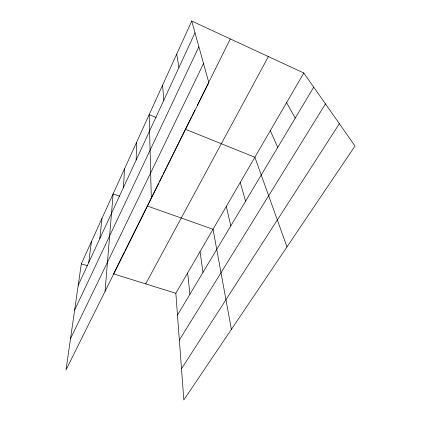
<?xml version="1.0" encoding="UTF-8"?>
<svg xmlns="http://www.w3.org/2000/svg" width="421" height="421" viewBox="0 0 421 421"><rect width="100%" height="100%" fill="white"/><g stroke="black" fill="none" stroke-linecap="round" stroke-linejoin="round"><path stroke-width="0.63" d="M136.172 159.985L136.504 142.503M123.5 187.382L124.5 168.889M105.061 291.353L113.112 193.928L119.89 196.328M99.819 238.591L101.971 218.425M88.736 262.546L91.389 241.696M191.744 21.05L81.321 263.835L66.002 369.933L208.827 82.6L191.744 21.05L303.809 72.996L354.998 146.013L183.824 399.95L175.852 293.29L303.809 72.996M78.227 285.275L195.002 32.791M74.649 310.04L198.88 46.778M70.523 338.631L203.527 63.508M124.258 252.368L113.57 273.882L175.852 293.29M124.837 251.211L135.199 230.355M135.488 229.777L158.775 182.903M159.349 181.746L162.522 175.362M163.101 174.199L191.192 117.659M191.771 116.496L194.939 110.118M197.249 105.471L230.313 38.927M145.698 283.891L268.377 56.572M177.478 315.055L313.74 87.163M179.346 340.057L325.465 103.892M181.493 368.749L339.352 123.695M81.321 263.835L87.579 265.783M147.292 206.016L213.042 229.261L231.387 329.385M156.254 117.512L149.166 114.659L151.318 198.291M185.424 129.263L254.873 157.238L286.98 246.916M286.601 102.624L295.216 118.143M270.314 130.663L277.739 147.371M240.223 182.467L245.601 201.122M226.298 206.443L230.792 225.893M176.72 54.077L178.92 67.56M200.043 251.642L202.98 272.403M187.661 272.961L189.913 294.258M162.553 85.231L163.811 100.23"/></g></svg>
